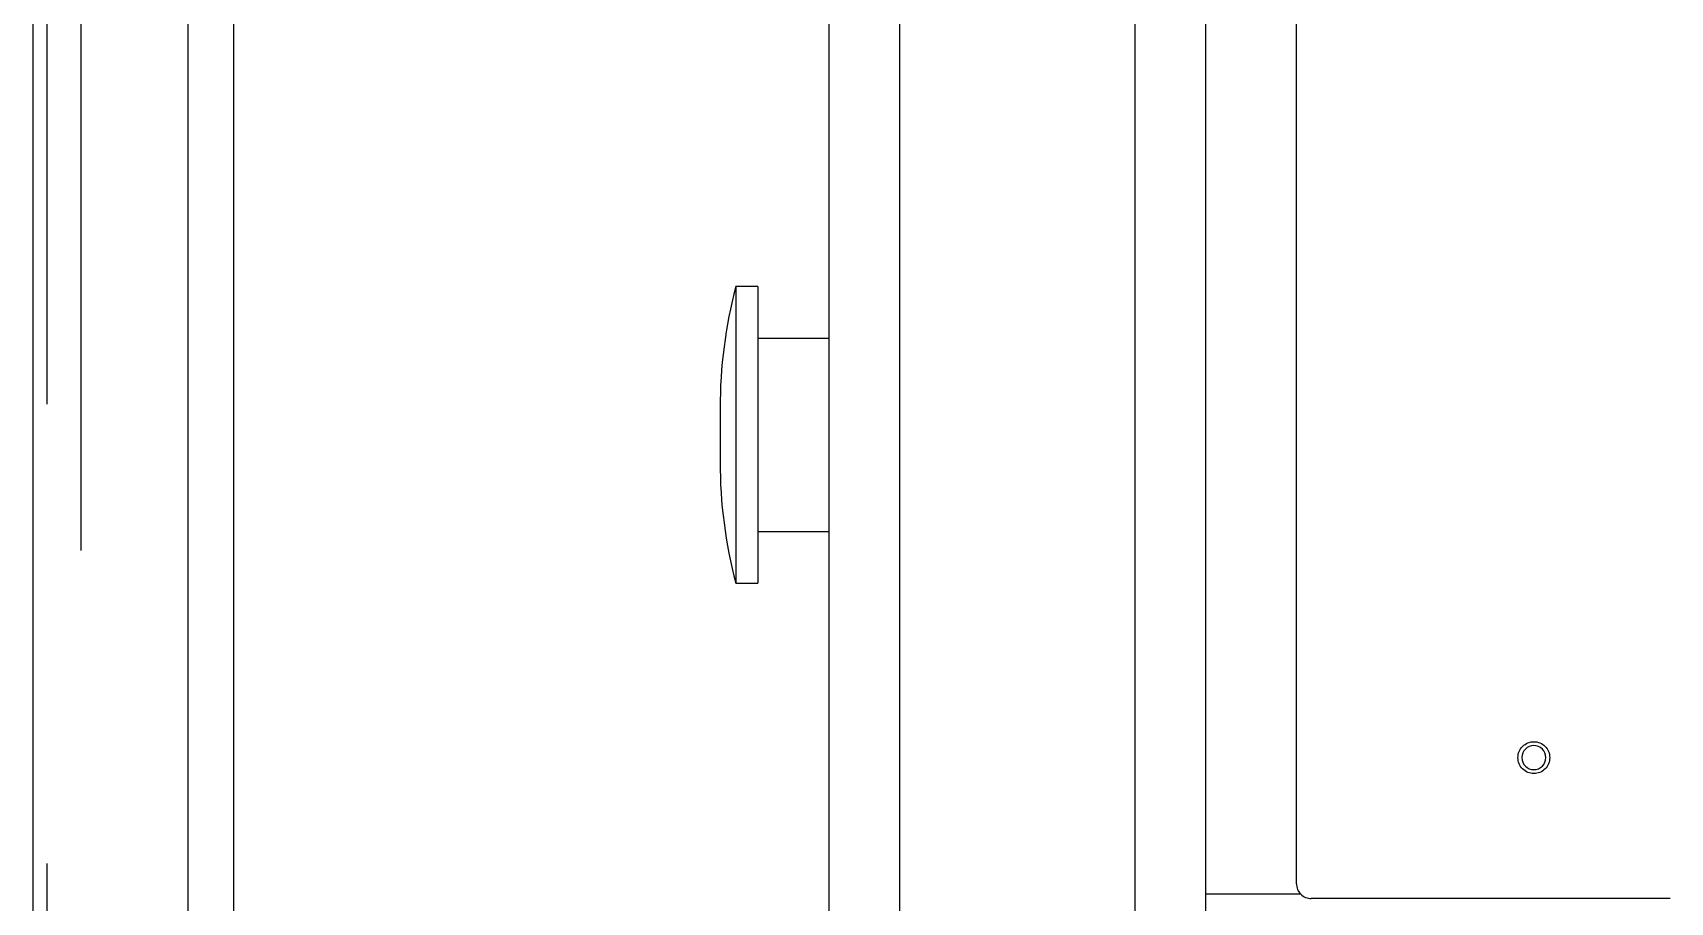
# Model space of a CAD drawing. Header units: inches. Extents: x 0 to 34.2, y 0 to 22.
# Drawn here: x 4.3325 to 4.7781, y 9.9978 to 10.2344 of the extents above; entities that cross this region are included whole.
import ezdxf

# ---------------------------------------------------------------- set-up
doc = ezdxf.new("R2010")
doc.units = ezdxf.units.IN
doc.header["$MEASUREMENT"] = 0
doc.linetypes.add('HIDDEN', pattern=[0.375, 0.25, -0.125])
doc.layers.add('DEFAULT_2', color=8, linetype='HIDDEN')
doc.layers.add('DOOR_ASSEMBLY', color=7, linetype='Continuous')

msp = doc.modelspace()

# ---------------------------------------------------------------- linework, layer by layer
at = {"color": 3, "linetype": 'Continuous'}
msp.add_line((4.387277440349045, 9.744656022136223), (4.387277440349045, 11.46709608466495), dxfattribs=at)
at = {"color": 7, "linetype": 'Continuous', "lineweight": 25}
for p, q in [((4.549116802744788, 11.42258246330178), (4.549116802744788, 9.782012997726385)), ((4.568342226169102, 11.42258246330178), (4.568342226169102, 9.782012997726385)), ((4.632426970918649, 11.42258246330178), (4.632426970918649, 9.782012997726385)), ((4.651652394343193, 10.55102993471482), (4.651652394343193, 9.884548589324897)), ((4.676378004521711, 10.00282783475151), (4.676378004521711, 10.46100852949256)), ((4.529840918891058, 10.16531041592615), (4.523785667418538, 10.16531041592615)), ((4.523785667418538, 10.16531041592615), (4.523785667418538, 10.08457372962817)), ((4.529840918891058, 10.16531041592615), (4.529840918891058, 10.08457372962817)), ((4.549116802744788, 10.15118149582406), (4.529840918891058, 10.15118149582406)), ((4.519547953690196, 10.13220572245409), (4.519547953690196, 10.11767842310022)), ((4.529840918891058, 10.09870264973035), (4.549116802744788, 10.09870264973035)), ((4.523785667418538, 10.08457372962817), (4.529840918891058, 10.08457372962817)), ((4.677528011148222, 10.00000608756535), (4.651652394343193, 10.00000608756535)), ((4.778078778783842, 9.998791000436599), (4.680414838836798, 9.998791000436599))]:
    msp.add_line(p, q, dxfattribs=at)
for centre, radius, start, end in [((4.650972469236429, 10.13220572245409), 0.1314245155461026, 165.4105415254892, 180), ((4.650972469236429, 10.11767842310022), 0.1314245155461025, 180, 194.5894584745108), ((4.740967353560386, 10.03714092642813), 0.003271854212226786, 0, 180), ((4.740967353560386, 10.03714092642813), 0.003271854212226786, 180, 0)]:
    msp.add_arc(centre, radius, start, end, dxfattribs=at)
for points in [[(4.736627756671545, 10.03714092642813), (4.73669298763817, 10.03770890189154), (4.736823449571194, 10.03884485281826), (4.737826977936976, 10.04028937186167), (4.739261409717727, 10.04125456862859), (4.740967353560386, 10.04159350066067), (4.742673297403043, 10.04125456862859), (4.744107729183566, 10.04028937186167), (4.745111257549347, 10.03884485281826), (4.7452417194826, 10.03770890189154), (4.745306950448768, 10.03714092642813)], [(4.745306950448768, 10.03714092642813), (4.7452417194826, 10.03657295096473), (4.745111257549347, 10.03543700003792), (4.744107729183566, 10.03399248099451), (4.742673297403043, 10.03302728422769), (4.740967353560386, 10.0326883521955), (4.739261409717727, 10.03302728422769), (4.737826977936976, 10.03399248099451), (4.736823449571194, 10.03543700003792), (4.73669298763817, 10.03657295096473), (4.736627756671545, 10.03714092642813)], [(4.676378004521711, 10.00282783475151), (4.676438684490686, 10.00229885991654), (4.676560044428408, 10.00124091024654), (4.677493559187253, 9.999906555101893), (4.678827914331974, 9.99897304034309), (4.679885864001934, 9.998851680405425), (4.680414838836798, 9.998791000436599)]]:
    msp.add_open_spline(points, degree=3, dxfattribs=at)
at = {"layer": 'DEFAULT_2', "color": 8, "linetype": 'HIDDEN'}
msp.add_line((4.345614283562268, 11.46849564318645), (4.345614283562268, 9.743256463609587), dxfattribs=at)
at = {"layer": 'DOOR_ASSEMBLY', "color": 3, "linetype": 'Continuous'}
for p, q in [((4.374819024609224, 9.688644420507673), (4.374819024609224, 11.51357161498648)), ((4.332521934134363, 11.5083421565278), (4.332521934134363, 9.693873878966357))]:
    msp.add_line(p, q, dxfattribs=at)
at = {"layer": 'DOOR_ASSEMBLY', "color": 8, "linetype": 'HIDDEN'}
msp.add_line((4.336367124177761, 11.5083421565278), (4.336367124177761, 9.693873878966357), dxfattribs=at)

doc.saveas('drawing.dxf')
